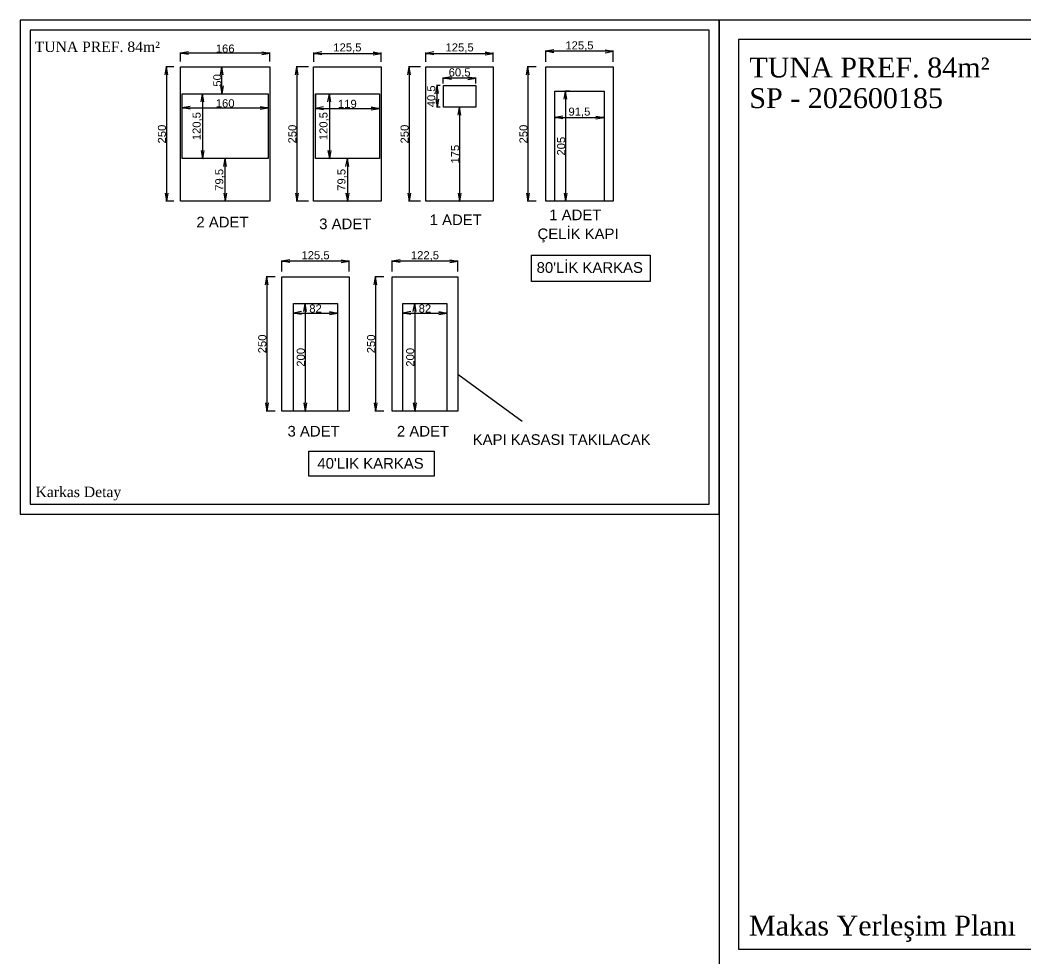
# Model space of a CAD drawing. Header units: millimetres. Extents: x 142629 to 168404, y -211947 to -204319.
# Drawn here: x 143029 to 144901, y -207425 to -205677 of the extents above; entities that cross this region are included whole.
import ezdxf

# ---------------------------------------------------------------- set-up
doc = ezdxf.new("R2010")
doc.units = ezdxf.units.MM
doc.linetypes.add('ACAD_ISO07W100', pattern=[3, 0, -3])
doc.layers.add('DUVAR', color=7, linetype='Continuous')
doc.layers.add('KAPI-PEN', color=3, linetype='Continuous')
doc.styles.add('133', font='times.ttf')
doc.styles.get("Standard").update_dxf_attribs({"font": 'arial.ttf'})
doc.dimstyles.new('ISO-25$0', dxfattribs={"dimtxt": 15, "dimasz": 15, "dimexe": 1.25, "dimexo": 0.625, "dimtad": 1, "dimtoh": 1, "dimtxsty": 'Standard', "dimblk": 'OPEN', "dimcen": 2.5, "dimclrd": 4, "dimclre": 4, "dimclrt": 4, "dimadec": 0, "dimazin": 0, "dimtfac": 1, "dimtmove": 0, "dimatfit": 3, "dimfxl": 1, "dimlwe": -1, "dimarcsym": 0})

# ---------------------------------------------------------------- blocks, each defined once
blk = doc.blocks.new('_Open')
at = {"color": 0, "linetype": 'ByBlock', "lineweight": -2}
for p, q in [((-1, 0.17), (0, 0)), ((-1, -0.17), (0, 0)), ((0, 0), (-1, 0))]:
    blk.add_line(p, q, dxfattribs=at)
blk = doc.blocks.new('*D1886')
at = {"layer": 'Defpoints', "color": 0, "transparency": 16777216}
for p in [(143368.3, -205814.2), (143368.3, -205934.7), (143368.3, -205934.7)]:
    blk.add_point(p, dxfattribs=at)
at = {"layer": 'DUVAR', "color": 4, "lineweight": -2, "transparency": 16777216}
blk.add_line((143368.3, -205829.2), (143368.3, -205919.7), dxfattribs=at)
at = {"layer": 'DUVAR', "color": 4, "transparency": 16777216}
for p, q in [((143368.9, -205814.2), (143369.6, -205814.2)), ((143368.9, -205934.7), (143369.6, -205934.7))]:
    blk.add_line(p, q, dxfattribs=at)
at = {"layer": 'DUVAR', "color": 4, "lineweight": -2, "transparency": 16777216, "xscale": 15, "yscale": 15, "zscale": 15}
for p, rotation in [((143368.3, -205814.2), 90), ((143368.3, -205934.7), 270)]:
    blk.add_blockref('_Open', p, dxfattribs=dict(at, rotation=rotation))
at = {"layer": 'DUVAR', "color": 4, "transparency": 16777216, "insert": (143358.7, -205874.4), "char_height": 15, "attachment_point": 5, "rotation": 90}
blk.add_mtext('120,5', dxfattribs=at)
blk = doc.blocks.new('*D1887')
at = {"layer": 'Defpoints', "color": 0, "transparency": 16777216}
for p in [(143330.5, -205840.3), (143490.5, -205840.3), (143490.5, -205840.3)]:
    blk.add_point(p, dxfattribs=at)
at = {"layer": 'DUVAR', "color": 4, "transparency": 16777216}
for p, q in [((143330.5, -205839.7), (143330.5, -205839)), ((143490.5, -205839.7), (143490.5, -205839))]:
    blk.add_line(p, q, dxfattribs=at)
at = {"layer": 'DUVAR', "color": 4, "lineweight": -2, "transparency": 16777216}
blk.add_line((143345.5, -205840.3), (143475.5, -205840.3), dxfattribs=at)
at = {"layer": 'DUVAR', "color": 4, "lineweight": -2, "transparency": 16777216, "xscale": 15, "yscale": 15, "zscale": 15, "rotation": 180}
blk.add_blockref('_Open', (143330.5, -205840.3), dxfattribs=at)
at = {"layer": 'DUVAR', "color": 4, "lineweight": -2, "transparency": 16777216, "xscale": 15, "yscale": 15, "zscale": 15}
blk.add_blockref('_Open', (143490.5, -205840.3), dxfattribs=at)
at = {"layer": 'DUVAR', "color": 4, "transparency": 16777216, "insert": (143410.5, -205832), "char_height": 15, "attachment_point": 5}
blk.add_mtext('160', dxfattribs=at)
blk = doc.blocks.new('*D1884')
at = {"layer": 'Defpoints', "color": 0, "transparency": 16777216}
for p in [(143327.5, -205738.4), (143327.5, -205754.5), (143493.5, -205754.5)]:
    blk.add_point(p, dxfattribs=at)
at = {"layer": 'DUVAR', "color": 4, "transparency": 16777216}
for p, q in [((143327.5, -205753.9), (143327.5, -205737.2)), ((143493.5, -205753.9), (143493.5, -205737.2))]:
    blk.add_line(p, q, dxfattribs=at)
at = {"layer": 'DUVAR', "color": 4, "lineweight": -2, "transparency": 16777216}
blk.add_line((143478.5, -205738.4), (143342.5, -205738.4), dxfattribs=at)
at = {"layer": 'DUVAR', "color": 4, "lineweight": -2, "transparency": 16777216, "xscale": 15, "yscale": 15, "zscale": 15, "rotation": 180}
blk.add_blockref('_Open', (143327.5, -205738.4), dxfattribs=at)
at = {"layer": 'DUVAR', "color": 4, "lineweight": -2, "transparency": 16777216, "xscale": 15, "yscale": 15, "zscale": 15}
blk.add_blockref('_Open', (143493.5, -205738.4), dxfattribs=at)
at = {"layer": 'DUVAR', "color": 4, "transparency": 16777216, "insert": (143410.5, -205730.1), "char_height": 15, "attachment_point": 5}
blk.add_mtext('166', dxfattribs=at)
blk = doc.blocks.new('*D1885')
at = {"layer": 'Defpoints', "color": 0, "transparency": 16777216}
for p in [(143315.6, -205764.2), (143301.2, -206014.2), (143315.6, -206014.2)]:
    blk.add_point(p, dxfattribs=at)
at = {"layer": 'DUVAR', "color": 4, "transparency": 16777216}
for p, q in [((143315, -205764.2), (143300, -205764.2)), ((143315, -206014.2), (143300, -206014.2))]:
    blk.add_line(p, q, dxfattribs=at)
at = {"layer": 'DUVAR', "color": 4, "lineweight": -2, "transparency": 16777216}
blk.add_line((143301.2, -205779.2), (143301.2, -205999.2), dxfattribs=at)
at = {"layer": 'DUVAR', "color": 4, "lineweight": -2, "transparency": 16777216, "xscale": 15, "yscale": 15, "zscale": 15}
for p, rotation in [((143301.2, -205764.2), 90), ((143301.2, -206014.2), 270)]:
    blk.add_blockref('_Open', p, dxfattribs=dict(at, rotation=rotation))
at = {"layer": 'DUVAR', "color": 4, "transparency": 16777216, "insert": (143292.9, -205889.2), "char_height": 15, "attachment_point": 5, "rotation": 90}
blk.add_mtext('250', dxfattribs=at)
blk = doc.blocks.new('*D1888')
at = {"layer": 'Defpoints', "color": 0, "transparency": 16777216}
for p in [(143404.2, -205764.2), (143410.5, -205764.2), (143410.5, -205814.2)]:
    blk.add_point(p, dxfattribs=at)
at = {"layer": 'DUVAR', "color": 4, "linetype": 'ACAD_ISO07W100', "transparency": 16777216}
for p, q in [((143409.9, -205764.2), (143403, -205764.2)), ((143409.9, -205814.2), (143403, -205814.2))]:
    blk.add_line(p, q, dxfattribs=at)
at = {"layer": 'DUVAR', "color": 4, "lineweight": -2, "transparency": 16777216}
blk.add_line((143404.2, -205799.2), (143404.2, -205779.2), dxfattribs=at)
at = {"layer": 'DUVAR', "color": 4, "lineweight": -2, "transparency": 16777216, "xscale": 15, "yscale": 15, "zscale": 15}
for p, rotation in [((143404.2, -205764.2), 90), ((143404.2, -205814.2), 270)]:
    blk.add_blockref('_Open', p, dxfattribs=dict(at, rotation=rotation))
at = {"layer": 'DUVAR', "color": 4, "transparency": 16777216, "insert": (143395.9, -205789.2), "char_height": 15, "attachment_point": 5, "rotation": 90}
blk.add_mtext('50', dxfattribs=at)
blk = doc.blocks.new('*D1889')
at = {"layer": 'Defpoints', "color": 0, "transparency": 16777216}
for p in [(143410.5, -205934.7), (143410.5, -205934.7), (143410.5, -206014.2)]:
    blk.add_point(p, dxfattribs=at)
at = {"layer": 'DUVAR', "color": 4, "linetype": 'ACAD_ISO07W100', "transparency": 16777216}
for p, q in [((143411.2, -205934.7), (143411.8, -205934.7)), ((143411.2, -206014.2), (143411.8, -206014.2))]:
    blk.add_line(p, q, dxfattribs=at)
at = {"layer": 'DUVAR', "color": 4, "lineweight": -2, "transparency": 16777216}
blk.add_line((143410.5, -205999.2), (143410.5, -205949.7), dxfattribs=at)
at = {"layer": 'DUVAR', "color": 4, "lineweight": -2, "transparency": 16777216, "xscale": 15, "yscale": 15, "zscale": 15}
for p, rotation in [((143410.5, -205934.7), 90), ((143410.5, -206014.2), 270)]:
    blk.add_blockref('_Open', p, dxfattribs=dict(at, rotation=rotation))
at = {"layer": 'DUVAR', "color": 4, "transparency": 16777216, "insert": (143400.9, -205974.4), "char_height": 15, "attachment_point": 5, "rotation": 90}
blk.add_mtext('79,5', dxfattribs=at)
blk = doc.blocks.new('*D1896')
at = {"layer": 'Defpoints', "color": 0, "transparency": 16777216}
for p in [(143565.9, -205764.2), (143543.9, -206014.2), (143565.9, -206014.2)]:
    blk.add_point(p, dxfattribs=at)
at = {"layer": 'DUVAR', "color": 4, "transparency": 16777216}
for p, q in [((143565.3, -205764.2), (143542.7, -205764.2)), ((143565.3, -206014.2), (143542.7, -206014.2))]:
    blk.add_line(p, q, dxfattribs=at)
at = {"layer": 'DUVAR', "color": 4, "lineweight": -2, "transparency": 16777216}
blk.add_line((143543.9, -205779.2), (143543.9, -205999.2), dxfattribs=at)
at = {"layer": 'DUVAR', "color": 4, "lineweight": -2, "transparency": 16777216, "xscale": 15, "yscale": 15, "zscale": 15}
for p, rotation in [((143543.9, -205764.2), 90), ((143543.9, -206014.2), 270)]:
    blk.add_blockref('_Open', p, dxfattribs=dict(at, rotation=rotation))
at = {"layer": 'DUVAR', "color": 4, "transparency": 16777216, "insert": (143535.6, -205889.2), "char_height": 15, "attachment_point": 5, "rotation": 90}
blk.add_mtext('250', dxfattribs=at)
blk = doc.blocks.new('*D1897')
at = {"layer": 'Defpoints', "color": 0, "transparency": 16777216}
for p in [(143575.2, -205755.5), (143700.7, -205738.9), (143700.7, -205755.5)]:
    blk.add_point(p, dxfattribs=at)
at = {"layer": 'DUVAR', "color": 4, "transparency": 16777216}
for p, q in [((143575.2, -205754.8), (143575.2, -205737.6)), ((143700.7, -205754.8), (143700.7, -205737.6))]:
    blk.add_line(p, q, dxfattribs=at)
at = {"layer": 'DUVAR', "color": 4, "lineweight": -2, "transparency": 16777216}
blk.add_line((143590.2, -205738.9), (143685.7, -205738.9), dxfattribs=at)
at = {"layer": 'DUVAR', "color": 4, "lineweight": -2, "transparency": 16777216, "xscale": 15, "yscale": 15, "zscale": 15, "rotation": 180}
blk.add_blockref('_Open', (143575.2, -205738.9), dxfattribs=at)
at = {"layer": 'DUVAR', "color": 4, "lineweight": -2, "transparency": 16777216, "xscale": 15, "yscale": 15, "zscale": 15}
blk.add_blockref('_Open', (143700.7, -205738.9), dxfattribs=at)
at = {"layer": 'DUVAR', "color": 4, "transparency": 16777216, "insert": (143637.9, -205729.2), "char_height": 15, "attachment_point": 5}
blk.add_mtext('125,5', dxfattribs=at)
blk = doc.blocks.new('*D1898')
at = {"layer": 'Defpoints', "color": 0, "transparency": 16777216}
for p in [(143578.4, -205814.2), (143697.4, -205814.2), (143697.4, -205841.3)]:
    blk.add_point(p, dxfattribs=at)
at = {"layer": 'DUVAR', "color": 4, "transparency": 16777216}
for p, q in [((143578.4, -205814.8), (143578.4, -205842.5)), ((143697.4, -205814.8), (143697.4, -205842.5))]:
    blk.add_line(p, q, dxfattribs=at)
at = {"layer": 'DUVAR', "color": 4, "lineweight": -2, "transparency": 16777216}
blk.add_line((143593.4, -205841.3), (143682.4, -205841.3), dxfattribs=at)
at = {"layer": 'DUVAR', "color": 4, "lineweight": -2, "transparency": 16777216, "xscale": 15, "yscale": 15, "zscale": 15, "rotation": 180}
blk.add_blockref('_Open', (143578.4, -205841.3), dxfattribs=at)
at = {"layer": 'DUVAR', "color": 4, "lineweight": -2, "transparency": 16777216, "xscale": 15, "yscale": 15, "zscale": 15}
blk.add_blockref('_Open', (143697.4, -205841.3), dxfattribs=at)
at = {"layer": 'DUVAR', "color": 4, "transparency": 16777216, "insert": (143637.9, -205833), "char_height": 15, "attachment_point": 5}
blk.add_mtext('119', dxfattribs=at)
blk = doc.blocks.new('*D1899')
at = {"layer": 'Defpoints', "color": 0, "transparency": 16777216}
for p in [(143604.4, -205814.2), (143604.4, -205934.7), (143604.4, -205934.7)]:
    blk.add_point(p, dxfattribs=at)
at = {"layer": 'DUVAR', "color": 4, "lineweight": -2, "transparency": 16777216}
blk.add_line((143604.4, -205829.2), (143604.4, -205919.7), dxfattribs=at)
at = {"layer": 'DUVAR', "color": 4, "transparency": 16777216}
for p, q in [((143605, -205814.2), (143605.6, -205814.2)), ((143605, -205934.7), (143605.6, -205934.7))]:
    blk.add_line(p, q, dxfattribs=at)
at = {"layer": 'DUVAR', "color": 4, "lineweight": -2, "transparency": 16777216, "xscale": 15, "yscale": 15, "zscale": 15}
for p, rotation in [((143604.4, -205814.2), 90), ((143604.4, -205934.7), 270)]:
    blk.add_blockref('_Open', p, dxfattribs=dict(at, rotation=rotation))
at = {"layer": 'DUVAR', "color": 4, "transparency": 16777216, "insert": (143594.8, -205874.4), "char_height": 15, "attachment_point": 5, "rotation": 90}
blk.add_mtext('120,5', dxfattribs=at)
blk = doc.blocks.new('*D1900')
at = {"layer": 'Defpoints', "color": 0, "transparency": 16777216}
for p in [(143637.9, -205934.7), (143637.9, -206014.2), (143637.9, -206014.2)]:
    blk.add_point(p, dxfattribs=at)
at = {"layer": 'DUVAR', "color": 4, "transparency": 16777216}
for p, q in [((143638.5, -205934.7), (143639.2, -205934.7)), ((143638.5, -206014.2), (143639.2, -206014.2))]:
    blk.add_line(p, q, dxfattribs=at)
at = {"layer": 'DUVAR', "color": 4, "lineweight": -2, "transparency": 16777216}
blk.add_line((143637.9, -205949.7), (143637.9, -205999.2), dxfattribs=at)
at = {"layer": 'DUVAR', "color": 4, "lineweight": -2, "transparency": 16777216, "xscale": 15, "yscale": 15, "zscale": 15}
for p, rotation in [((143637.9, -205934.7), 90), ((143637.9, -206014.2), 270)]:
    blk.add_blockref('_Open', p, dxfattribs=dict(at, rotation=rotation))
at = {"layer": 'DUVAR', "color": 4, "transparency": 16777216, "insert": (143628.3, -205974.4), "char_height": 15, "attachment_point": 5, "rotation": 90}
blk.add_mtext('79,5', dxfattribs=at)
blk = doc.blocks.new('*D1901')
at = {"layer": 'Defpoints', "color": 0, "transparency": 16777216}
for p in [(143774.8, -205764.2), (143752.8, -206014.2), (143774.8, -206014.2)]:
    blk.add_point(p, dxfattribs=at)
at = {"layer": 'DUVAR', "color": 4, "transparency": 16777216}
for p, q in [((143774.1, -205764.2), (143751.5, -205764.2)), ((143774.1, -206014.2), (143751.5, -206014.2))]:
    blk.add_line(p, q, dxfattribs=at)
at = {"layer": 'DUVAR', "color": 4, "lineweight": -2, "transparency": 16777216}
blk.add_line((143752.8, -205779.2), (143752.8, -205999.2), dxfattribs=at)
at = {"layer": 'DUVAR', "color": 4, "lineweight": -2, "transparency": 16777216, "xscale": 15, "yscale": 15, "zscale": 15}
for p, rotation in [((143752.8, -205764.2), 90), ((143752.8, -206014.2), 270)]:
    blk.add_blockref('_Open', p, dxfattribs=dict(at, rotation=rotation))
at = {"layer": 'DUVAR', "color": 4, "transparency": 16777216, "insert": (143744.5, -205889.2), "char_height": 15, "attachment_point": 5, "rotation": 90}
blk.add_mtext('250', dxfattribs=at)
blk = doc.blocks.new('*D1902')
at = {"layer": 'Defpoints', "color": 0, "transparency": 16777216}
for p in [(143784, -205755.5), (143909.5, -205738.9), (143909.5, -205755.5)]:
    blk.add_point(p, dxfattribs=at)
at = {"layer": 'DUVAR', "color": 4, "transparency": 16777216}
for p, q in [((143784, -205754.8), (143784, -205737.6)), ((143909.5, -205754.8), (143909.5, -205737.6))]:
    blk.add_line(p, q, dxfattribs=at)
at = {"layer": 'DUVAR', "color": 4, "lineweight": -2, "transparency": 16777216}
blk.add_line((143799, -205738.9), (143894.5, -205738.9), dxfattribs=at)
at = {"layer": 'DUVAR', "color": 4, "lineweight": -2, "transparency": 16777216, "xscale": 15, "yscale": 15, "zscale": 15, "rotation": 180}
blk.add_blockref('_Open', (143784, -205738.9), dxfattribs=at)
at = {"layer": 'DUVAR', "color": 4, "lineweight": -2, "transparency": 16777216, "xscale": 15, "yscale": 15, "zscale": 15}
blk.add_blockref('_Open', (143909.5, -205738.9), dxfattribs=at)
at = {"layer": 'DUVAR', "color": 4, "transparency": 16777216, "insert": (143846.8, -205729.2), "char_height": 15, "attachment_point": 5}
blk.add_mtext('125,5', dxfattribs=at)
blk = doc.blocks.new('*D1905')
at = {"layer": 'Defpoints', "color": 0, "transparency": 16777216}
for p in [(143846.8, -205839.2), (143846.8, -206014.2), (143846.8, -206014.2)]:
    blk.add_point(p, dxfattribs=at)
at = {"layer": 'DUVAR', "color": 4, "transparency": 16777216}
for p, q in [((143847.4, -205839.2), (143848, -205839.2)), ((143847.4, -206014.2), (143848, -206014.2))]:
    blk.add_line(p, q, dxfattribs=at)
at = {"layer": 'DUVAR', "color": 4, "lineweight": -2, "transparency": 16777216}
blk.add_line((143846.8, -205854.2), (143846.8, -205999.2), dxfattribs=at)
at = {"layer": 'DUVAR', "color": 4, "lineweight": -2, "transparency": 16777216, "xscale": 15, "yscale": 15, "zscale": 15}
for p, rotation in [((143846.8, -205839.2), 90), ((143846.8, -206014.2), 270)]:
    blk.add_blockref('_Open', p, dxfattribs=dict(at, rotation=rotation))
at = {"layer": 'DUVAR', "color": 4, "transparency": 16777216, "insert": (143838.5, -205926.7), "char_height": 15, "attachment_point": 5, "rotation": 90}
blk.add_mtext('175', dxfattribs=at)
blk = doc.blocks.new('*D1903')
at = {"layer": 'Defpoints', "color": 0, "transparency": 16777216}
for p in [(143805, -205798.7), (143811.5, -205798.7), (143811.5, -205839.2)]:
    blk.add_point(p, dxfattribs=at)
at = {"layer": 'DUVAR', "color": 4, "transparency": 16777216}
for p, q in [((143810.9, -205798.7), (143803.8, -205798.7)), ((143810.9, -205839.2), (143803.8, -205839.2))]:
    blk.add_line(p, q, dxfattribs=at)
at = {"layer": 'DUVAR', "color": 4, "lineweight": -2, "transparency": 16777216}
blk.add_line((143805, -205824.2), (143805, -205813.7), dxfattribs=at)
at = {"layer": 'DUVAR', "color": 4, "lineweight": -2, "transparency": 16777216, "xscale": 15, "yscale": 15, "zscale": 15}
for p, rotation in [((143805, -205798.7), 90), ((143805, -205839.2), 270)]:
    blk.add_blockref('_Open', p, dxfattribs=dict(at, rotation=rotation))
at = {"layer": 'DUVAR', "color": 4, "transparency": 16777216, "insert": (143795.4, -205818.9), "char_height": 15, "attachment_point": 5, "rotation": 90}
blk.add_mtext('40,5', dxfattribs=at)
blk = doc.blocks.new('*D1904')
at = {"layer": 'Defpoints', "color": 0, "transparency": 16777216}
for p in [(143816.5, -205785.2), (143816.5, -205795.7), (143877, -205795.7)]:
    blk.add_point(p, dxfattribs=at)
at = {"layer": 'DUVAR', "color": 4, "transparency": 16777216}
for p, q in [((143816.5, -205795), (143816.5, -205784)), ((143877, -205795), (143877, -205784))]:
    blk.add_line(p, q, dxfattribs=at)
at = {"layer": 'DUVAR', "color": 4, "lineweight": -2, "transparency": 16777216}
blk.add_line((143862, -205785.2), (143831.5, -205785.2), dxfattribs=at)
at = {"layer": 'DUVAR', "color": 4, "lineweight": -2, "transparency": 16777216, "xscale": 15, "yscale": 15, "zscale": 15, "rotation": 180}
blk.add_blockref('_Open', (143816.5, -205785.2), dxfattribs=at)
at = {"layer": 'DUVAR', "color": 4, "lineweight": -2, "transparency": 16777216, "xscale": 15, "yscale": 15, "zscale": 15}
blk.add_blockref('_Open', (143877, -205785.2), dxfattribs=at)
at = {"layer": 'DUVAR', "color": 4, "transparency": 16777216, "insert": (143846.8, -205775.6), "char_height": 15, "attachment_point": 5}
blk.add_mtext('60,5', dxfattribs=at)
blk = doc.blocks.new('*D1906')
at = {"layer": 'Defpoints', "color": 0, "transparency": 16777216}
for p in [(144007.1, -205735.1), (144007.1, -205755.2), (144132.6, -205755.2)]:
    blk.add_point(p, dxfattribs=at)
at = {"layer": 'DUVAR', "color": 4, "transparency": 16777216}
for p, q in [((144007.1, -205754.6), (144007.1, -205733.8)), ((144132.6, -205754.6), (144132.6, -205733.8))]:
    blk.add_line(p, q, dxfattribs=at)
at = {"layer": 'DUVAR', "color": 4, "lineweight": -2, "transparency": 16777216}
blk.add_line((144117.6, -205735.1), (144022.1, -205735.1), dxfattribs=at)
at = {"layer": 'DUVAR', "color": 4, "lineweight": -2, "transparency": 16777216, "xscale": 15, "yscale": 15, "zscale": 15, "rotation": 180}
blk.add_blockref('_Open', (144007.1, -205735.1), dxfattribs=at)
at = {"layer": 'DUVAR', "color": 4, "lineweight": -2, "transparency": 16777216, "xscale": 15, "yscale": 15, "zscale": 15}
blk.add_blockref('_Open', (144132.6, -205735.1), dxfattribs=at)
at = {"layer": 'DUVAR', "color": 4, "transparency": 16777216, "insert": (144069.8, -205725.4), "char_height": 15, "attachment_point": 5}
blk.add_mtext('125,5', dxfattribs=at)
blk = doc.blocks.new('*D1907')
at = {"layer": 'Defpoints', "color": 0, "transparency": 16777216}
for p in [(143990.2, -205764.2), (143974, -206014.2), (143990.2, -206014.2)]:
    blk.add_point(p, dxfattribs=at)
at = {"layer": 'DUVAR', "color": 4, "transparency": 16777216}
for p, q in [((143989.5, -205764.2), (143972.7, -205764.2)), ((143989.5, -206014.2), (143972.7, -206014.2))]:
    blk.add_line(p, q, dxfattribs=at)
at = {"layer": 'DUVAR', "color": 4, "lineweight": -2, "transparency": 16777216}
blk.add_line((143974, -205779.2), (143974, -205999.2), dxfattribs=at)
at = {"layer": 'DUVAR', "color": 4, "lineweight": -2, "transparency": 16777216, "xscale": 15, "yscale": 15, "zscale": 15}
for p, rotation in [((143974, -205764.2), 90), ((143974, -206014.2), 270)]:
    blk.add_blockref('_Open', p, dxfattribs=dict(at, rotation=rotation))
at = {"layer": 'DUVAR', "color": 4, "transparency": 16777216, "insert": (143965.7, -205889.2), "char_height": 15, "attachment_point": 5, "rotation": 90}
blk.add_mtext('250', dxfattribs=at)
blk = doc.blocks.new('*D1908')
at = {"layer": 'Defpoints', "color": 0, "transparency": 16777216}
for p in [(144052.3, -205809.2), (144044, -206014.2), (144052.3, -206014.2)]:
    blk.add_point(p, dxfattribs=at)
at = {"layer": 'DUVAR', "color": 4, "transparency": 16777216}
for p, q in [((144051.7, -205809.2), (144042.8, -205809.2)), ((144051.7, -206014.2), (144042.8, -206014.2))]:
    blk.add_line(p, q, dxfattribs=at)
at = {"layer": 'DUVAR', "color": 4, "lineweight": -2, "transparency": 16777216}
blk.add_line((144044, -205824.2), (144044, -205999.2), dxfattribs=at)
at = {"layer": 'DUVAR', "color": 4, "lineweight": -2, "transparency": 16777216, "xscale": 15, "yscale": 15, "zscale": 15}
for p, rotation in [((144044, -205809.2), 90), ((144044, -206014.2), 270)]:
    blk.add_blockref('_Open', p, dxfattribs=dict(at, rotation=rotation))
at = {"layer": 'DUVAR', "color": 4, "transparency": 16777216, "insert": (144035.8, -205911.7), "char_height": 15, "attachment_point": 5, "rotation": 90}
blk.add_mtext('205', dxfattribs=at)
blk = doc.blocks.new('*D1909')
at = {"layer": 'Defpoints', "color": 0, "transparency": 16777216}
for p in [(144024.1, -205858.5), (144115.6, -205858.5), (144115.6, -205858.5)]:
    blk.add_point(p, dxfattribs=at)
at = {"layer": 'DUVAR', "color": 4, "transparency": 16777216}
for p, q in [((144024.1, -205857.8), (144024.1, -205857.2)), ((144115.6, -205857.8), (144115.6, -205857.2))]:
    blk.add_line(p, q, dxfattribs=at)
at = {"layer": 'DUVAR', "color": 4, "lineweight": -2, "transparency": 16777216}
blk.add_line((144039.1, -205858.5), (144100.6, -205858.5), dxfattribs=at)
at = {"layer": 'DUVAR', "color": 4, "lineweight": -2, "transparency": 16777216, "xscale": 15, "yscale": 15, "zscale": 15, "rotation": 180}
blk.add_blockref('_Open', (144024.1, -205858.5), dxfattribs=at)
at = {"layer": 'DUVAR', "color": 4, "lineweight": -2, "transparency": 16777216, "xscale": 15, "yscale": 15, "zscale": 15}
blk.add_blockref('_Open', (144115.6, -205858.5), dxfattribs=at)
at = {"layer": 'DUVAR', "color": 4, "transparency": 16777216, "insert": (144069.8, -205848.8), "char_height": 15, "attachment_point": 5}
blk.add_mtext('91,5', dxfattribs=at)
blk = doc.blocks.new('*D1910')
at = {"layer": 'Defpoints', "color": 0, "transparency": 16777216}
for p in [(143516, -206125.7), (143516, -206145.9), (143641.5, -206145.9)]:
    blk.add_point(p, dxfattribs=at)
at = {"layer": 'DUVAR', "color": 4, "transparency": 16777216}
for p, q in [((143516, -206145.2), (143516, -206124.5)), ((143641.5, -206145.2), (143641.5, -206124.5))]:
    blk.add_line(p, q, dxfattribs=at)
at = {"layer": 'DUVAR', "color": 4, "lineweight": -2, "transparency": 16777216}
blk.add_line((143626.5, -206125.7), (143531, -206125.7), dxfattribs=at)
at = {"layer": 'DUVAR', "color": 4, "lineweight": -2, "transparency": 16777216, "xscale": 15, "yscale": 15, "zscale": 15, "rotation": 180}
blk.add_blockref('_Open', (143516, -206125.7), dxfattribs=at)
at = {"layer": 'DUVAR', "color": 4, "lineweight": -2, "transparency": 16777216, "xscale": 15, "yscale": 15, "zscale": 15}
blk.add_blockref('_Open', (143641.5, -206125.7), dxfattribs=at)
at = {"layer": 'DUVAR', "color": 4, "transparency": 16777216, "insert": (143578.7, -206116.1), "char_height": 15, "attachment_point": 5}
blk.add_mtext('125,5', dxfattribs=at)
blk = doc.blocks.new('*D1911')
at = {"layer": 'Defpoints', "color": 0, "transparency": 16777216}
for p in [(143504.1, -206154.8), (143487.9, -206404.8), (143504.1, -206404.8)]:
    blk.add_point(p, dxfattribs=at)
at = {"layer": 'DUVAR', "color": 4, "transparency": 16777216}
for p, q in [((143503.4, -206154.8), (143486.6, -206154.8)), ((143503.4, -206404.8), (143486.6, -206404.8))]:
    blk.add_line(p, q, dxfattribs=at)
at = {"layer": 'DUVAR', "color": 4, "lineweight": -2, "transparency": 16777216}
blk.add_line((143487.9, -206169.8), (143487.9, -206389.8), dxfattribs=at)
at = {"layer": 'DUVAR', "color": 4, "lineweight": -2, "transparency": 16777216, "xscale": 15, "yscale": 15, "zscale": 15}
for p, rotation in [((143487.9, -206154.8), 90), ((143487.9, -206404.8), 270)]:
    blk.add_blockref('_Open', p, dxfattribs=dict(at, rotation=rotation))
at = {"layer": 'DUVAR', "color": 4, "transparency": 16777216, "insert": (143479.6, -206279.8), "char_height": 15, "attachment_point": 5, "rotation": 90}
blk.add_mtext('250', dxfattribs=at)
blk = doc.blocks.new('*D1914')
at = {"layer": 'Defpoints', "color": 0, "transparency": 16777216}
for p in [(143537.7, -206222.3), (143619.7, -206222.3), (143619.7, -206222.3)]:
    blk.add_point(p, dxfattribs=at)
at = {"layer": 'DUVAR', "color": 4, "transparency": 16777216}
for p, q in [((143537.7, -206221.7), (143537.7, -206221.1)), ((143619.7, -206221.7), (143619.7, -206221.1))]:
    blk.add_line(p, q, dxfattribs=at)
at = {"layer": 'DUVAR', "color": 4, "lineweight": -2, "transparency": 16777216}
blk.add_line((143552.7, -206222.3), (143604.7, -206222.3), dxfattribs=at)
at = {"layer": 'DUVAR', "color": 4, "lineweight": -2, "transparency": 16777216, "xscale": 15, "yscale": 15, "zscale": 15, "rotation": 180}
blk.add_blockref('_Open', (143537.7, -206222.3), dxfattribs=at)
at = {"layer": 'DUVAR', "color": 4, "lineweight": -2, "transparency": 16777216, "xscale": 15, "yscale": 15, "zscale": 15}
blk.add_blockref('_Open', (143619.7, -206222.3), dxfattribs=at)
at = {"layer": 'DUVAR', "color": 4, "transparency": 16777216, "insert": (143578.7, -206214.1), "char_height": 15, "attachment_point": 5}
blk.add_mtext('82', dxfattribs=at)
blk = doc.blocks.new('*D1915')
at = {"layer": 'Defpoints', "color": 0, "transparency": 16777216}
for p in [(143559.6, -206204.8), (143559.6, -206404.8), (143559.6, -206404.8)]:
    blk.add_point(p, dxfattribs=at)
at = {"layer": 'DUVAR', "color": 4, "transparency": 16777216}
for p, q in [((143560.2, -206204.8), (143560.8, -206204.8)), ((143560.2, -206404.8), (143560.8, -206404.8))]:
    blk.add_line(p, q, dxfattribs=at)
at = {"layer": 'DUVAR', "color": 4, "lineweight": -2, "transparency": 16777216}
blk.add_line((143559.6, -206219.8), (143559.6, -206389.8), dxfattribs=at)
at = {"layer": 'DUVAR', "color": 4, "lineweight": -2, "transparency": 16777216, "xscale": 15, "yscale": 15, "zscale": 15}
for p, rotation in [((143559.6, -206204.8), 90), ((143559.6, -206404.8), 270)]:
    blk.add_blockref('_Open', p, dxfattribs=dict(at, rotation=rotation))
at = {"layer": 'DUVAR', "color": 4, "transparency": 16777216, "insert": (143551.3, -206304.8), "char_height": 15, "attachment_point": 5, "rotation": 90}
blk.add_mtext('200', dxfattribs=at)
blk = doc.blocks.new('*D1912')
at = {"layer": 'Defpoints', "color": 0, "transparency": 16777216}
for p in [(143721.1, -206125.7), (143721.1, -206145.9), (143843.6, -206145.9)]:
    blk.add_point(p, dxfattribs=at)
at = {"layer": 'DUVAR', "color": 4, "transparency": 16777216}
for p, q in [((143721.1, -206145.2), (143721.1, -206124.5)), ((143843.6, -206145.2), (143843.6, -206124.5))]:
    blk.add_line(p, q, dxfattribs=at)
at = {"layer": 'DUVAR', "color": 4, "lineweight": -2, "transparency": 16777216}
blk.add_line((143828.6, -206125.7), (143736.1, -206125.7), dxfattribs=at)
at = {"layer": 'DUVAR', "color": 4, "lineweight": -2, "transparency": 16777216, "xscale": 15, "yscale": 15, "zscale": 15, "rotation": 180}
blk.add_blockref('_Open', (143721.1, -206125.7), dxfattribs=at)
at = {"layer": 'DUVAR', "color": 4, "lineweight": -2, "transparency": 16777216, "xscale": 15, "yscale": 15, "zscale": 15}
blk.add_blockref('_Open', (143843.6, -206125.7), dxfattribs=at)
at = {"layer": 'DUVAR', "color": 4, "transparency": 16777216, "insert": (143782.3, -206116.1), "char_height": 15, "attachment_point": 5}
blk.add_mtext('122,5', dxfattribs=at)
blk = doc.blocks.new('*D1913')
at = {"layer": 'Defpoints', "color": 0, "transparency": 16777216}
for p in [(143706.7, -206154.8), (143690.5, -206404.8), (143706.7, -206404.8)]:
    blk.add_point(p, dxfattribs=at)
at = {"layer": 'DUVAR', "color": 4, "transparency": 16777216}
for p, q in [((143706, -206154.8), (143689.2, -206154.8)), ((143706, -206404.8), (143689.2, -206404.8))]:
    blk.add_line(p, q, dxfattribs=at)
at = {"layer": 'DUVAR', "color": 4, "lineweight": -2, "transparency": 16777216}
blk.add_line((143690.5, -206169.8), (143690.5, -206389.8), dxfattribs=at)
at = {"layer": 'DUVAR', "color": 4, "lineweight": -2, "transparency": 16777216, "xscale": 15, "yscale": 15, "zscale": 15}
for p, rotation in [((143690.5, -206154.8), 90), ((143690.5, -206404.8), 270)]:
    blk.add_blockref('_Open', p, dxfattribs=dict(at, rotation=rotation))
at = {"layer": 'DUVAR', "color": 4, "transparency": 16777216, "insert": (143682.2, -206279.8), "char_height": 15, "attachment_point": 5, "rotation": 90}
blk.add_mtext('250', dxfattribs=at)
blk = doc.blocks.new('*D1916')
at = {"layer": 'Defpoints', "color": 0, "transparency": 16777216}
for p in [(143741.3, -206222.3), (143823.3, -206222.3), (143823.3, -206222.3)]:
    blk.add_point(p, dxfattribs=at)
at = {"layer": 'DUVAR', "color": 4, "transparency": 16777216}
for p, q in [((143741.3, -206221.7), (143741.3, -206221.1)), ((143823.3, -206221.7), (143823.3, -206221.1))]:
    blk.add_line(p, q, dxfattribs=at)
at = {"layer": 'DUVAR', "color": 4, "lineweight": -2, "transparency": 16777216}
blk.add_line((143756.3, -206222.3), (143808.3, -206222.3), dxfattribs=at)
at = {"layer": 'DUVAR', "color": 4, "lineweight": -2, "transparency": 16777216, "xscale": 15, "yscale": 15, "zscale": 15, "rotation": 180}
blk.add_blockref('_Open', (143741.3, -206222.3), dxfattribs=at)
at = {"layer": 'DUVAR', "color": 4, "lineweight": -2, "transparency": 16777216, "xscale": 15, "yscale": 15, "zscale": 15}
blk.add_blockref('_Open', (143823.3, -206222.3), dxfattribs=at)
at = {"layer": 'DUVAR', "color": 4, "transparency": 16777216, "insert": (143782.3, -206214.1), "char_height": 15, "attachment_point": 5}
blk.add_mtext('82', dxfattribs=at)
blk = doc.blocks.new('*D1917')
at = {"layer": 'Defpoints', "color": 0, "transparency": 16777216}
for p in [(143763.2, -206204.8), (143763.2, -206404.8), (143763.2, -206404.8)]:
    blk.add_point(p, dxfattribs=at)
at = {"layer": 'DUVAR', "color": 4, "transparency": 16777216}
for p, q in [((143763.8, -206204.8), (143764.4, -206204.8)), ((143763.8, -206404.8), (143764.4, -206404.8))]:
    blk.add_line(p, q, dxfattribs=at)
at = {"layer": 'DUVAR', "color": 4, "lineweight": -2, "transparency": 16777216}
blk.add_line((143763.2, -206219.8), (143763.2, -206389.8), dxfattribs=at)
at = {"layer": 'DUVAR', "color": 4, "lineweight": -2, "transparency": 16777216, "xscale": 15, "yscale": 15, "zscale": 15}
for p, rotation in [((143763.2, -206204.8), 90), ((143763.2, -206404.8), 270)]:
    blk.add_blockref('_Open', p, dxfattribs=dict(at, rotation=rotation))
at = {"layer": 'DUVAR', "color": 4, "transparency": 16777216, "insert": (143754.9, -206304.8), "char_height": 15, "attachment_point": 5, "rotation": 90}
blk.add_mtext('200', dxfattribs=at)

msp = doc.modelspace()

# ---------------------------------------------------------------- linework, layer by layer
at = {"layer": 'DUVAR', "color": 1}
msp.add_line((143843.581, -206336.109), (143963.532, -206423.964), dxfattribs=at)
for points in [[(143327.541, -205764.163), (143493.541, -205764.163), (143493.541, -206014.163), (143327.541, -206014.163)], [(143575.164, -205764.163), (143700.664, -205764.163), (143700.664, -206014.163), (143575.164, -206014.163)], [(143784.02, -205764.163), (143909.52, -205764.163), (143909.52, -206014.163), (143784.02, -206014.163)], [(144007.073, -205764.163), (144132.573, -205764.163), (144132.573, -206014.163), (144007.073, -206014.163)], [(143816.52, -205798.663), (143877.02, -205798.663), (143877.02, -205839.163), (143816.52, -205839.163)], [(144024.073, -205809.163), (144115.573, -205809.163), (144115.573, -206014.163), (144024.073, -206014.163)], [(143330.541, -205814.163), (143490.541, -205814.163), (143490.541, -205934.663), (143330.541, -205934.663)], [(143578.414, -205814.163), (143697.414, -205814.163), (143697.414, -205934.663), (143578.414, -205934.663)], [(143980.743, -206114.578), (144201.467, -206114.578), (144201.467, -206163.915), (143980.743, -206163.915)], [(143515.982, -206154.798), (143641.482, -206154.798), (143641.482, -206404.798), (143515.982, -206404.798)], [(143721.081, -206154.798), (143843.581, -206154.798), (143843.581, -206404.798), (143721.081, -206404.798)], [(143537.732, -206204.798), (143619.732, -206204.798), (143619.732, -206404.798), (143537.732, -206404.798)], [(143741.331, -206204.798), (143823.331, -206204.798), (143823.331, -206404.798), (143741.331, -206404.798)], [(143566.36, -206479.759), (143799.322, -206479.759), (143799.322, -206526.029), (143566.36, -206526.029)]]:
    msp.add_lwpolyline(points, close=True, dxfattribs=at)
at = {"layer": 'KAPI-PEN', "color": 175, "true_color": 0x4554a5}
for points in [[(143028.839, -206597.078), (144330.076, -206597.078), (144330.076, -205677.012), (143028.839, -205677.012)], [(144330.076, -207442.776), (146827.37, -207442.776), (146827.37, -205677.012), (144330.076, -205677.012)], [(143047.589, -206578.328), (144311.326, -206578.328), (144311.326, -205695.762), (143047.589, -205695.762)], [(144366.06, -207406.792), (146791.386, -207406.792), (146791.386, -205712.996), (144366.06, -205712.996)]]:
    msp.add_lwpolyline(points, close=True, dxfattribs=at)

# ---------------------------------------------------------------- texts
at = {"linetype": 'Continuous', "lineweight": 25, "style": '133'}
for s, height, p in [('TUNA PREF. 84m²', 19.2935, (143055.991, -205736.354)), ('TUNA PREF. 84m²', 37.02752, (144386.028, -205783.778)), ('SP - 202600185', 37.02752, (144386.028, -205840.767)), ('Karkas Detay', 19.2935, (143057.616, -206565.021)), ('Makas Yerleşim Planı', 37.02752, (144385.305, -207381.252))]:
    msp.add_text(s, height=height, dxfattribs=at).set_placement(p)
at = {"linetype": 'Continuous', "lineweight": 25}
for s, height, p in [('1 ADET', 19.8349, (144013.618, -206049.54)), ('2 ADET', 19.8349, (143356.934, -206062.97)), ('3 ADET', 19.8349, (143585.522, -206066.266)), ('1 ADET', 19.8349, (143791.08, -206058.683)), ('ÇELİK KAPI', 19.8349, (143991.815, -206084.819)), ("80'LİK KARKAS", 19.83492, (143990.117, -206147.536)), ('3 ADET', 19.8349, (143526.535, -206452.337)), ('2 ADET', 19.8349, (143730.134, -206452.337)), ('KAPI KASASI TAKILACAK', 19.83492, (143871.181, -206467.856)), ("40'LIK KARKAS", 19.83492, (143582.125, -206512.124))]:
    msp.add_text(s, height=height, dxfattribs=at).set_placement(p)

# ---------------------------------------------------------------- dimensions: what is measured, and where the dimension line sits
at = {"layer": 'DUVAR', "color": 1}
for base, p1, p2, picture, middle in [((143700.664, -205738.887), (143575.164, -205755.45), (143700.664, -205755.45), '*D1897', (143637.914, -205729.248)), ((143909.52, -205738.887), (143784.02, -205755.45), (143909.52, -205755.45), '*D1902', (143846.77, -205729.248)), ((144007.073, -205735.076), (144132.573, -205755.233), (144007.073, -205755.233), '*D1906', (144069.823, -205725.437)), ((143327.541, -205738.404), (143493.541, -205754.501), (143327.541, -205754.501), '*D1884', (143410.541, -205730.12)), ((143816.52, -205785.208), (143877.02, -205795.655), (143816.52, -205795.655), '*D1904', (143846.77, -205775.568)), ((143490.541, -205840.299), (143330.541, -205840.299), (143490.541, -205840.299), '*D1887', (143410.541, -205832.016)), ((143697.414, -205841.259), (143578.414, -205814.163), (143697.414, -205814.163), '*D1898', (143637.914, -205832.976)), ((144115.573, -205858.457), (144024.073, -205858.457), (144115.573, -205858.457), '*D1909', (144069.823, -205848.818)), ((143515.982, -206125.711), (143641.482, -206145.869), (143515.982, -206145.869), '*D1910', (143578.732, -206116.072)), ((143721.081, -206125.711), (143843.581, -206145.869), (143721.081, -206145.869), '*D1912', (143782.331, -206116.072)), ((143619.732, -206222.338), (143537.732, -206222.338), (143619.732, -206222.338), '*D1914', (143578.732, -206214.055)), ((143823.331, -206222.338), (143741.331, -206222.338), (143823.331, -206222.338), '*D1916', (143782.331, -206214.055))]:
    dim = msp.add_linear_dim(base=base, p1=p1, p2=p2, dimstyle='ISO-25$0', dxfattribs=at)
    dim.commit()
    dim.dimension.update_dxf_attribs({"geometry": picture, "text_midpoint": middle})
for base, p1, p2, picture, middle in [((143301.215, -206014.163), (143315.598, -205764.163), (143315.598, -206014.163), '*D1885', (143292.931, -205889.163)), ((143404.202, -205764.163), (143410.541, -205814.163), (143410.541, -205764.163), '*D1888', (143395.918, -205789.163)), ((143543.911, -206014.163), (143565.9, -205764.163), (143565.9, -206014.163), '*D1896', (143535.628, -205889.163)), ((143752.767, -206014.163), (143774.756, -205764.163), (143774.756, -206014.163), '*D1901', (143744.484, -205889.163)), ((143973.987, -206014.163), (143990.159, -205764.163), (143990.159, -206014.163), '*D1907', (143965.703, -205889.163)), ((143368.325, -205934.663), (143368.325, -205814.163), (143368.325, -205934.663), '*D1886', (143358.685, -205874.413)), ((143604.397, -205934.663), (143604.397, -205814.163), (143604.397, -205934.663), '*D1899', (143594.758, -205874.413)), ((143846.77, -206014.163), (143846.77, -205839.163), (143846.77, -206014.163), '*D1905', (143838.486, -205926.663)), ((143410.541, -205934.663), (143410.541, -206014.163), (143410.541, -205934.663), '*D1889', (143400.902, -205974.413)), ((143637.914, -206014.163), (143637.914, -205934.663), (143637.914, -206014.163), '*D1900', (143628.274, -205974.413)), ((143487.895, -206404.798), (143504.068, -206154.798), (143504.068, -206404.798), '*D1911', (143479.612, -206279.798)), ((143690.494, -206404.798), (143706.667, -206154.798), (143706.667, -206404.798), '*D1913', (143682.211, -206279.798)), ((143559.589, -206404.798), (143559.589, -206204.798), (143559.589, -206404.798), '*D1915', (143551.305, -206304.798)), ((143763.188, -206404.798), (143763.188, -206204.798), (143763.188, -206404.798), '*D1917', (143754.904, -206304.798))]:
    dim = msp.add_linear_dim(base=base, p1=p1, p2=p2, angle=90, dimstyle='ISO-25$0', dxfattribs=at)
    dim.commit()
    dim.dimension.update_dxf_attribs({"geometry": picture, "text_midpoint": middle})
for base, p1, p2, picture, middle in [((143805.016, -205798.663), (143811.527, -205839.163), (143811.527, -205798.663), '*D1903', (143805.016, -205818.913)), ((144044.041, -206014.163), (144052.325, -205809.163), (144052.325, -206014.163), '*D1908', (144044.041, -205911.663))]:
    dim = msp.add_linear_dim(base=base, p1=p1, p2=p2, angle=90, dimstyle='ISO-25$0', dxfattribs=at)
    dim.commit()
    dim.dimension.update_dxf_attribs({"geometry": picture, "text_midpoint": middle, "dimtype": 160})

doc.saveas('drawing.dxf')
